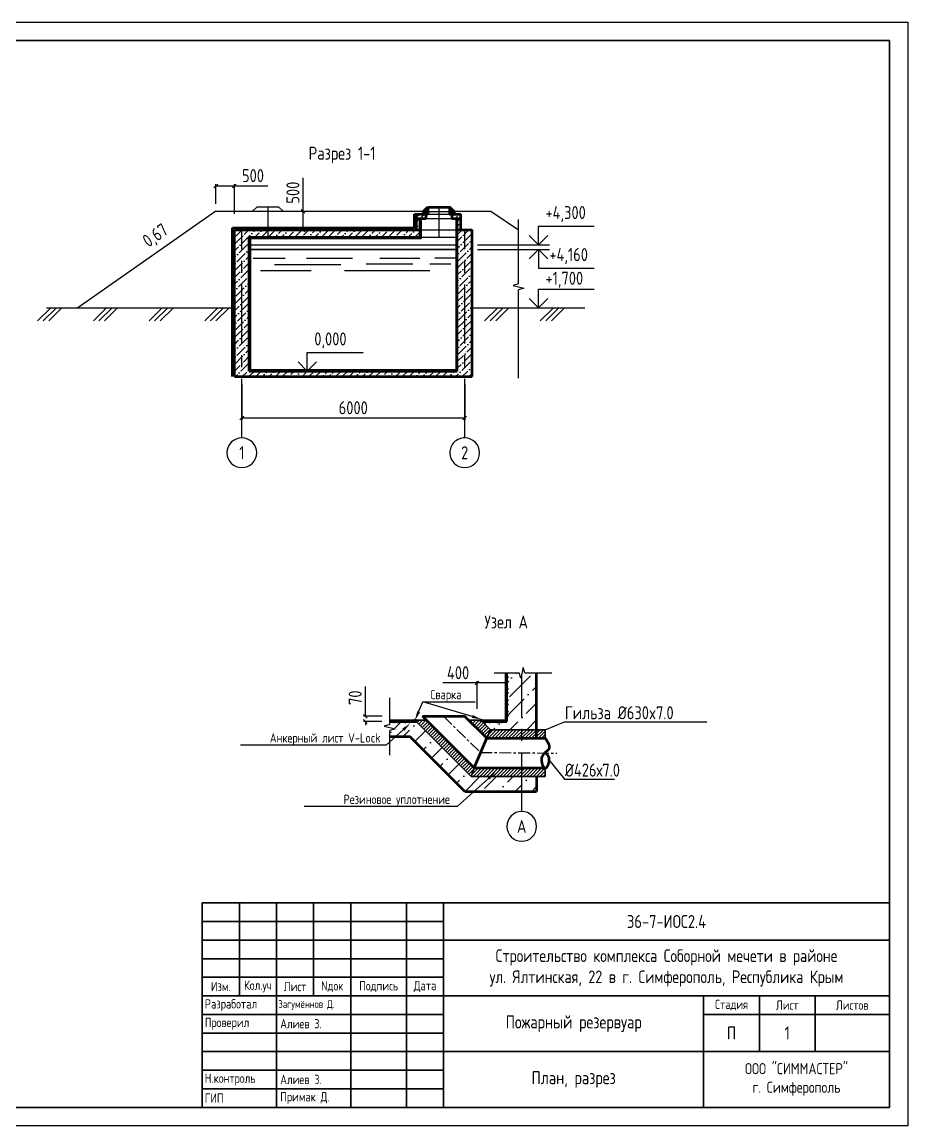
# Model space of a CAD drawing. Header units: millimetres. Extents: x -1415 to 107057, y -40926 to 0.
# Drawn here: x 16735 to 40585, y -40926 to -11226 of the extents above; entities that cross this region are included whole.
import ezdxf
from ezdxf import colors
from ezdxf.entities.mleader import LeaderData, LeaderLine
from ezdxf.enums import TextEntityAlignment as Align
from ezdxf.math import Vec2, Vec3

# ---------------------------------------------------------------- set-up
doc = ezdxf.new("R2010")
doc.units = ezdxf.units.MM
doc.linetypes.add('осевая', pattern=[50.800000000000004, 31.75, -6.35, 6.35, -6.35])
doc.layers.add('1_inter-wall_Ном._пера__1', color=7, linetype='Continuous', lineweight=25)
doc.layers.add('штамп', color=7, linetype='Continuous', lineweight=13)
doc.layers.add('Выноски', color=7, linetype='Continuous')
doc.styles.add('GOST 2.304', font='CS_Gost2304.shx')
doc.styles.get("Standard").update_dxf_attribs({"font": 'GOST_0.TTF', "height": 350})
doc.dimstyles.get("Standard").update_dxf_attribs({"dimscale": 100, "dimtxt": 350, "dimasz": 1, "dimexe": 0.5, "dimexo": 2, "dimgap": 1, "dimtad": 1, "dimdec": 0, "dimzin": 0, "dimdsep": 46, "dimtxsty": 'Standard', "dimblk": 'OBLIQUE', "dimcen": 0.09, "dimadec": 0, "dimazin": 0, "dimtfac": 1, "dimtdec": 0, "dimtofl": 0, "dimtmove": 0, "dimatfit": 3, "dimfxl": 1, "dimtolj": 1, "dimtzin": 0, "dimarcsym": 0})
pattern_1 = [(45, (0, -2662.111419885856), (168.3798022700467, 617.3926083235043), [793.75, -158.75, 0, -158.75])]

# ---------------------------------------------------------------- blocks, each defined once
blk = doc.blocks.new('_Oblique')
at = {"color": 0, "linetype": 'ByBlock', "lineweight": -2}
blk.add_line((-0.5, -0.5), (0.5, 0.5), dxfattribs=at)
blk = doc.blocks.new('*D4')
at = {"color": 0, "lineweight": -2, "transparency": 16777216}
for p, q in [((22651.4511422837, -20964.7269179517), (22651.4511422837, -21928.08714598758)), ((28651.45114228369, -20964.72691795171), (28651.45114228369, -21928.08714598758)), ((22651.4511422837, -21878.08714598758), (28651.45114228369, -21878.08714598758))]:
    blk.add_line(p, q, dxfattribs=at)
at = {"layer": 'Defpoints', "color": 0, "transparency": 16777216}
for p in [(22651.4511422837, -20764.7269179517), (28651.45114228369, -20764.72691795171), (28651.45114228369, -21878.08714598758)]:
    blk.add_point(p, dxfattribs=at)
at = {"color": 0, "lineweight": -2, "transparency": 16777216, "xscale": 100, "yscale": 100, "zscale": 100, "rotation": 180}
blk.add_blockref('_Oblique', (22651.4511422837, -21878.08714598758), dxfattribs=at)
at = {"color": 0, "lineweight": -2, "transparency": 16777216, "xscale": 100, "yscale": 100, "zscale": 100}
blk.add_blockref('_Oblique', (28651.45114228369, -21878.08714598758), dxfattribs=at)
at = {"color": 0, "transparency": 16777216, "insert": (25651.45114228369, -21603.08714598758), "char_height": 350, "attachment_point": 5}
blk.add_mtext('\\A1;6000', dxfattribs=at)
blk = doc.blocks.new('*D6')
at = {"color": 0, "lineweight": -2, "transparency": 16777216}
for p, q in [((25977.38774272612, -29904.51027826484), (25977.38774272612, -29104.26027826484)), ((26428.95592635169, -29904.51027826484), (25927.38774272612, -29904.51027826484)), ((26420.8296229554, -30044.51027826484), (25927.38774272612, -30044.51027826484)), ((25977.38774272612, -30044.51027826484), (25977.38774272612, -30144.51027826484))]:
    blk.add_line(p, q, dxfattribs=at)
at = {"layer": 'Defpoints', "color": 0, "transparency": 16777216}
for p in [(25977.38774272612, -29904.51027826484), (26628.95592635169, -29904.51027826484), (26620.8296229554, -30044.51027826484)]:
    blk.add_point(p, dxfattribs=at)
at = {"color": 0, "lineweight": -2, "transparency": 16777216, "xscale": 100, "yscale": 100, "zscale": 100}
for p, rotation in [((25977.38774272612, -29904.51027826484), 270), ((25977.38774272612, -30044.51027826484), 90)]:
    blk.add_blockref('_Oblique', p, dxfattribs=dict(at, rotation=rotation))
at = {"color": 0, "transparency": 16777216, "insert": (25702.38774272613, -29404.38527826484), "char_height": 350, "attachment_point": 5, "rotation": 90}
blk.add_mtext('\\A1;70', dxfattribs=at)
blk = doc.blocks.new('_None')
blk = doc.blocks.new('*D11')
at = {"color": 0, "lineweight": -2, "transparency": 16777216}
for p, q in [((24301.48579939187, -16314.7269179517), (24301.48579939187, -15414.4769179517)), ((24213.17719166164, -16314.7269179517), (24251.48579939187, -16314.7269179517)), ((24301.48579939187, -16814.7269179517), (24301.48579939187, -16314.7269179517)), ((24213.17719166164, -16814.7269179517), (24251.48579939187, -16814.7269179517))]:
    blk.add_line(p, q, dxfattribs=at)
at = {"layer": 'Defpoints', "color": 0, "transparency": 16777216}
for p in [(24301.48579939187, -16314.7269179517), (24413.17719166164, -16314.7269179517), (24413.17719166164, -16814.7269179517)]:
    blk.add_point(p, dxfattribs=at)
at = {"color": 0, "lineweight": -2, "transparency": 16777216, "xscale": 100, "yscale": 100, "zscale": 100}
for p, rotation in [((24301.48579939187, -16314.7269179517), 90), ((24301.48579939187, -16814.7269179517), 270)]:
    blk.add_blockref('_Oblique', p, dxfattribs=dict(at, rotation=rotation))
at = {"color": 0, "transparency": 16777216, "insert": (24026.48579939187, -15814.6019179517), "char_height": 350, "attachment_point": 5, "rotation": 90}
blk.add_mtext('\\A1;500', dxfattribs=at)
blk = doc.blocks.new('*D12')
at = {"color": 0, "lineweight": -2, "transparency": 16777216}
for p, q in [((21951.45114228369, -16114.7269179517), (21951.45114228369, -15582.34698587206)), ((21951.45114228369, -15632.34698587206), (22451.45114228369, -15632.34698587206)), ((22451.45114228369, -16383.39789728959), (22451.45114228369, -15582.34698587206)), ((22451.45114228369, -15632.34698587206), (23351.70114228369, -15632.34698587206))]:
    blk.add_line(p, q, dxfattribs=at)
at = {"layer": 'Defpoints', "color": 0, "transparency": 16777216}
for p in [(22451.45114228369, -15632.34698587206), (21951.45114228369, -16314.7269179517), (22451.45114228369, -16583.39789728959)]:
    blk.add_point(p, dxfattribs=at)
at = {"color": 0, "lineweight": -2, "transparency": 16777216, "xscale": 100, "yscale": 100, "zscale": 100, "rotation": 180}
blk.add_blockref('_Oblique', (21951.45114228369, -15632.34698587206), dxfattribs=at)
at = {"color": 0, "lineweight": -2, "transparency": 16777216, "xscale": 100, "yscale": 100, "zscale": 100}
blk.add_blockref('_Oblique', (22451.45114228369, -15632.34698587206), dxfattribs=at)
at = {"color": 0, "transparency": 16777216, "insert": (22951.57614228369, -15357.34698587206), "char_height": 350, "attachment_point": 5}
blk.add_mtext('\\A1;500', dxfattribs=at)
blk = doc.blocks.new('*T15')
at = {"layer": 'штамп', "color": 0, "lineweight": 30, "transparency": 16777216}
for p, q in [((0, 0), (18500, 0)), ((0, 0), (0, -5500)), ((1000, 0), (1000, -2500)), ((2000, 0), (2000, -5500)), ((3000, 0), (3000, -2500)), ((4000, 0), (4000, -5500)), ((5500, 0), (5500, -5500)), ((6500, 0), (6500, -5500)), ((18500, 0), (18500, -5500)), ((0, -500), (6500, -500)), ((0, -1000), (18500, -1000)), ((0, -1500), (6500, -1500)), ((0, -2000), (6500, -2000)), ((0, -2500), (18500, -2500)), ((13500, -2500), (13500, -5500)), ((15000, -2500), (15000, -4000)), ((16500, -2500), (16500, -4000)), ((0, -3000), (6500, -3000)), ((13500, -3000), (18500, -3000)), ((0, -3500), (6500, -3500)), ((0, -4000), (18500, -4000)), ((0, -4500), (6500, -4500)), ((0, -5000), (6500, -5000)), ((0, -5500), (18500, -5500))]:
    blk.add_line(p, q, dxfattribs=at)
at = {"layer": 'штамп', "transparency": 16777216}
for s, insert, char_height, width, attachment_point in [('36-7-ИОС2.4', (12500, -500), 350, 12000, 5), ('{\\C0;Строительство комплекса Соборной мечети в районе ул.\\~Ялтинская, 22 в г. Симферополь, Республика Крым}', (12500, -1750), 340, 11800, 5), ('Изм.', (500, -2250), 250, 1000, 5), ('Кол.уч', (1500, -2250), 250, 1000, 5), ('Лист', (2500, -2250), 250, 1000, 5), ('Nдок', (3500, -2250), 250, 1000, 5), ('Подпись', (4750, -2250), 250, 1500, 5), ('Дата', (6000, -2250), 250, 1000, 5), ('Разработал', (70, -2750), 250, 1860, 4), ('Загумённов Д.', (2050, -2750), 210, 1900, 4), ('Стадия', (14250, -2750), 250, 1500, 5), ('Лист', (15750, -2750), 250, 1500, 5), ('Листов', (17500, -2750), 250, 2000, 5), ('Проверил', (70, -3250), 250, 1860, 4), ('Алиев З.', (2100, -3250), 250, 1800, 4), ('Пожарный резервуар', (10000, -3250), 350, 7000, 5), ('П', (14250, -3500), 350, 1500, 5), ('1', (15750, -3500), 350, 1500, 5), ('ООО "СИММАСТЕР"\\Pг. Симферополь', (16000, -4750), 300, 5000, 5), ('Н.контроль', (70, -4750), 250, 1860, 4), ('Алиев З.', (2100, -4750), 250, 1800, 4), ('План, разрез', (10000, -4750), 350, 7000, 5), ('ГИП', (70, -5250), 250, 1860, 4), ('Примак Д.', (2100, -5250), 250, 1800, 4)]:
    blk.add_mtext(s, dxfattribs=dict(at, insert=insert, char_height=char_height, width=width, attachment_point=attachment_point))
blk = doc.blocks.new('*D16')
at = {"color": 0, "lineweight": -2, "transparency": 16777216}
for p, q in [((29786.56382172008, -28807.07931211713), (29786.56382172008, -28957.07931211713)), ((28986.56382172008, -29007.07931211713), (28061.31382172008, -29007.07931211713)), ((28986.56382172008, -29704.51027826484), (28986.56382172008, -28957.07931211713)), ((29786.56382172008, -29007.07931211713), (28986.56382172008, -29007.07931211713))]:
    blk.add_line(p, q, dxfattribs=at)
at = {"layer": 'Defpoints', "color": 0, "transparency": 16777216}
for p in [(29786.56382172008, -29007.07931211713), (29786.56382172008, -29007.07931211713), (28986.56382172008, -29904.51027826484)]:
    blk.add_point(p, dxfattribs=at)
at = {"color": 0, "lineweight": -2, "transparency": 16777216, "xscale": 100, "yscale": 100, "zscale": 100, "rotation": 180}
blk.add_blockref('_Oblique', (28986.56382172008, -29007.07931211713), dxfattribs=at)
at = {"color": 0, "lineweight": -2, "transparency": 16777216, "xscale": 100, "yscale": 100, "zscale": 100}
blk.add_blockref('_Oblique', (29786.56382172008, -29007.07931211713), dxfattribs=at)
at = {"color": 0, "transparency": 16777216, "insert": (28473.93882172008, -28732.07931211713), "char_height": 350, "attachment_point": 5}
blk.add_mtext('\\A1;400', dxfattribs=at)

msp = doc.modelspace()

# ---------------------------------------------------------------- hatches: boundary and pattern name
h = msp.add_hatch()
h.set_pattern_fill('ANSI36', color=256, scale=30)
h.set_pattern_definition([(45, (-3954.988524860935, -1581.034103092388), (50.51394068101401, 185.2177824970513), [238.125, -47.625, 0, -47.625])])
h.paths.add_polyline_path([(27351.4511422837, -16814.72691795171), (27451.4511422837, -16814.72691795171), (27451.4511422837, -16514.7269179517), (27351.4511422837, -16514.7269179517)])
h.paths.add_polyline_path([(27601.4511422837, -16514.7269179517), (27601.4511422837, -16394.7269179517), (27351.4511422837, -16394.7269179517), (27351.4511422837, -16514.7269179517)])
h.paths.add_polyline_path([(28551.4511422837, -16514.7269179517), (28551.4511422837, -16394.7269179517), (28301.4511422837, -16394.7269179517), (28301.4511422837, -16514.7269179517)])
h.paths.add_polyline_path([(28551.4511422837, -16514.7269179517), (28451.4511422837, -16514.7269179517), (28451.4511422837, -16814.7269179517), (28551.4511422837, -16814.7269179517)])
h = msp.add_hatch()
h.set_pattern_fill('ANSI36', color=256, scale=40)
h.set_pattern_definition([(45, (-3954.988524860935, -1581.034103092388), (67.35192090801868, 246.9570433294018), [317.5, -63.5, 0, -63.5])])
h.paths.add_polyline_path([(22651.4511422837, -16814.7269179517), (22451.45114228369, -16814.7269179517), (22451.45114228369, -17214.7269179517), (22651.4511422837, -17214.7269179517)])
h.paths.add_polyline_path([(23351.45114228369, -16814.7269179517), (22651.4511422837, -16814.7269179517), (22651.4511422837, -17214.7269179517), (22851.45114228369, -17214.7269179517), (22851.45114228369, -17014.7269179517), (23351.45114228369, -17014.7269179517)])
h.paths.add_polyline_path([(27451.4511422837, -16814.72691795171), (23351.45114228369, -16814.7269179517), (23351.45114228369, -17014.7269179517), (27451.4511422837, -17014.72691795171)])
h.paths.add_polyline_path([(28651.4511422837, -16814.7269179517), (28451.4511422837, -16814.7269179517), (28451.45114228369, -17214.7269179517), (28651.4511422837, -17214.7269179517)])
h.paths.add_polyline_path([(28851.4511422837, -16814.7269179517), (28651.4511422837, -16814.7269179517), (28651.4511422837, -17214.7269179517), (28851.4511422837, -17214.7269179517)])
h.paths.add_polyline_path([(28851.4511422837, -17214.7269179517), (28651.4511422837, -17214.7269179517), (28651.45114228369, -20764.72691795171), (28851.45114228369, -20764.72691795171)])
h.paths.add_polyline_path([(28651.4511422837, -17214.7269179517), (28451.4511422837, -17214.7269179517), (28451.4511422837, -20614.72691795171), (22851.4511422837, -20614.72691795171), (22851.45114228369, -17214.7269179517), (22651.4511422837, -17214.7269179517), (22651.45114228369, -20764.72691795171), (28651.45114228369, -20764.72691795171)])
h.paths.add_polyline_path([(22651.4511422837, -17214.7269179517), (22451.45114228369, -17214.7269179517), (22451.4511422837, -20764.72691795171), (22651.45114228369, -20764.72691795171)])
h = msp.add_hatch()
h.set_pattern_fill('ANSI36', color=8, scale=100)
h.set_pattern_definition(pattern_1)
h.paths.add_polyline_path([(29126.56382172007, -30044.51027826484), (29346.56382172008, -30264.51027826485), (30186.56382172008, -30264.51027826485), (30186.56382172008, -28767.87064612373), (30159.9515244137, -28881.69130810283), (30116.07256401618, -28736.13194802508), (29786.56382172008, -28736.13194802509), (29786.56382172008, -30044.51027826484)])
h.paths.add_polyline_path([(30586.56382172008, -28736.13194802509), (30272.99459157856, -28736.13194802509), (30227.69454189565, -28591.95476241913), (30186.56382172008, -28767.87064612373), (30186.56382172008, -30264.51027826485), (30586.56382172007, -30264.51027826485)])
h = msp.add_hatch(color=256)
h.dxf.hatch_style = 1
h.paths.add_polyline_path([(27280.65473312998, -30012.51027826484), (27312.65473312998, -30012.51027826484), (27344.65473312998, -30012.51027826484, 1)])
h.paths.add_polyline_path([(27312.65473312998, -30012.51027826484), (27280.65473312998, -30012.51027826484, 0.6681786379192972), (27335.28215012795, -30035.13769526281)])
h.paths.add_polyline_path([(27344.65473312998, -30012.51027826484), (27312.65473312998, -30012.51027826484), (27335.28215012795, -30035.13769526281, 0.198912367379658)])
h = msp.add_hatch(color=256)
h.dxf.hatch_style = 1
h.paths.add_polyline_path([(29062.56382172007, -30012.51027826484), (29094.56382172007, -30012.51027826484), (29126.56382172007, -30012.51027826484, 1)])
h.paths.add_polyline_path([(29094.56382172007, -30012.51027826484), (29062.56382172007, -30012.51027826484, 0.6681786379192972), (29117.19123871804, -30035.13769526281)])
h.paths.add_polyline_path([(29126.56382172007, -30012.51027826484), (29094.56382172007, -30012.51027826484), (29117.19123871804, -30035.13769526281, 0.198912367379658)])
h = msp.add_hatch()
h.set_pattern_fill('ANSI36', color=8, scale=100)
h.set_pattern_definition(pattern_1)
h.paths.add_polyline_path([(27344.65473312998, -30044.51027826484), (26631.84120419287, -30044.51027826484), (26631.84120419287, -30126.34469944463), (26487.66401858691, -30171.64474912755), (26777.40056427061, -30239.3877666095), (26631.84120419286, -30283.26672700702), (26631.84120419286, -30444.51027826485), (27178.96930818075, -30444.51027826485), (28658.96930818074, -31924.51027826485), (30186.56382172008, -31924.51027826485), (30186.56382172008, -31524.51027826485), (28824.65473312997, -31524.51027826485)])
h.paths.add_polyline_path([(30586.56382172007, -31524.51027826485), (30186.56382172008, -31524.51027826485), (30186.56382172008, -31924.51027826485), (30586.56382172007, -31924.51027826485)])
h = msp.add_hatch()
h.set_pattern_fill('ANSI31', color=256, scale=20)
h.set_pattern_definition([(45, (0, -2662.111419885856), (-44.90128060534576, 44.90128060534577), [])])
h.paths.add_polyline_path([(27623.18153400204, -30012.51027826484), (27312.65473312998, -30012.51027826484), (28824.65473312997, -31524.51027826485), (28905.1572528374, -31294.48599710019)])
h.paths.add_polyline_path([(29094.56382172007, -30012.51027826484), (28757.24458125684, -30012.51027826484), (29251.28464478655, -30494.5345594295), (29346.56382172008, -30264.51027826485)])
h.paths.add_polyline_path([(30186.56382172008, -30264.51027826485), (29346.56382172008, -30264.51027826485), (29251.28464478655, -30494.5345594295), (30186.56382172008, -30494.5345594295)])
h.paths.add_polyline_path([(30186.56382172007, -31294.48599710019), (28905.1572528374, -31294.48599710019), (28824.65473312997, -31524.51027826485), (30186.56382172007, -31524.51027826485)])
h.paths.add_polyline_path([(30821.30419339823, -31294.48599710019), (30186.56382172007, -31294.48599710019), (30186.56382172007, -31524.51027826485), (30820.97072796634, -31524.51027826485)])
h.paths.add_polyline_path([(30586.56382172007, -30264.51027826485), (30186.56382172008, -30264.51027826485), (30186.56382172008, -30494.5345594295), (30586.56382172007, -30494.5345594295)])
h.paths.add_polyline_path([(30820.97072796634, -30264.51027826485), (30586.56382172007, -30264.51027826485), (30586.56382172007, -30494.5345594295), (30820.97072796634, -30494.5345594295)])

# ---------------------------------------------------------------- linework, layer by layer
for p, q in [((-1414.799075050818, -11225.51792646556), (40585.20092494918, -11225.51792646556)), ((40585.20092494918, -11225.51792646556), (40585.20092494917, -40925.51792646556)), ((21951.45114228369, -16314.7269179517), (18238.26632475419, -18914.72691795171)), ((21951.45114228369, -16314.7269179517), (27541.4511422837, -16314.72691795171)), ((22941.45114228369, -16314.72691795171), (23051.45114228369, -16204.72691795171)), ((23651.45114228368, -16204.72691795171), (23051.45114228369, -16204.72691795171)), ((23761.45114228369, -16314.7269179517), (23651.45114228368, -16204.72691795171)), ((27661.45114228371, -16324.7269179517), (28241.4511422837, -16324.72691795171)), ((28361.4511422837, -16314.72691795171), (29351.45114228369, -16314.7269179517)), ((29351.45114228369, -16314.7269179517), (30101.45114228369, -16814.7269179517)), ((27601.4511422837, -16514.7269179517), (28301.4511422837, -16514.7269179517)), ((27661.45114228371, -16394.7269179517), (28241.4511422837, -16394.7269179517)), ((30101.45114228369, -18269.90698829413), (30101.45114228369, -16535.70462559219)), ((27451.4511422837, -16814.72691795171), (28451.4511422837, -16814.7269179517)), ((30639.35520937458, -17214.7269179517), (30639.35520937458, -16714.7269179517)), ((30639.35520937458, -16714.7269179517), (32139.35520937458, -16714.7269179517)), ((22851.45114228369, -17214.7269179517), (28451.4511422837, -17214.7269179517)), ((27451.4511422837, -17014.72691795171), (28451.4511422837, -17014.72691795171)), ((29000.75694595349, -17214.7269179517), (30939.35520937458, -17214.7269179517)), ((30639.35520937458, -17214.7269179517), (30391.86783595929, -16967.23954453641)), ((30639.35520937458, -17214.7269179517), (30886.84258278988, -16967.23954453641)), ((29000.75694595347, -17344.7269179517), (30939.35520937457, -17344.7269179517)), ((30639.35520937457, -17344.7269179517), (30391.86783595927, -17592.214291367)), ((30639.35520937457, -17344.7269179517), (30639.35520937457, -17844.7269179517)), ((30639.35520937457, -17344.7269179517), (30886.84258278986, -17592.214291367)), ((22953.52466629319, -17576.2576107688), (23817.23887533792, -17576.2576107688)), ((23530.94201435977, -17745.26058572388), (25312.46998441388, -17745.26058572388)), ((24395.65376913614, -17576.2576107688), (25626.73957936042, -17576.2576107688)), ((26000.07724941724, -17732.76821323771), (27256.52317836406, -17732.76821323771)), ((26366.62177755835, -17576.2576107688), (27441.37918414493, -17576.2576107688)), ((27712.84435035582, -17726.5220481228), (28281.68310937606, -17726.5220481228)), ((27843.92473081213, -17572.50342957526), (28425.34585778691, -17572.50342957526)), ((23155.88354939283, -17913.90759315901), (24518.59614641347, -17913.90759315901)), ((25412.48554337946, -17913.90759315901), (27712.84435035582, -17913.90759315901)), ((30639.35520937457, -17844.7269179517), (32139.35520937457, -17844.7269179517)), ((30101.45114228369, -18269.90698829413), (29957.27395667774, -18315.20703797704)), ((29957.27395667774, -18315.20703797704), (30247.01050236144, -18382.95005545899)), ((30247.01050236144, -18382.95005545899), (30101.45114228369, -18426.82901585651)), ((30101.45114228369, -20806.17771234014), (30101.45114228369, -18426.82901585651)), ((30639.35520937457, -18914.72691795171), (30391.86783595927, -18667.23954453642)), ((30639.35520937457, -18914.72691795171), (30639.35520937457, -18414.72691795171)), ((30639.35520937457, -18414.72691795171), (32139.35520937457, -18414.72691795171)), ((30639.35520937457, -18914.72691795171), (30886.84258278986, -18667.23954453642)), ((17508.11920000857, -18914.72691795171), (17154.56580941529, -19268.28030854498)), ((17658.11920000857, -18914.72691795171), (17304.56580941529, -19268.28030854498)), ((17392.82435345955, -18914.72691795171), (22451.4511422837, -18914.72691795171)), ((17808.11920000857, -18914.72691795171), (17454.56580941529, -19268.28030854498)), ((19008.11920000857, -18914.72691795171), (18654.56580941529, -19268.28030854498)), ((19158.11920000857, -18914.72691795171), (18804.56580941529, -19268.28030854498)), ((19308.11920000857, -18914.72691795171), (18954.56580941529, -19268.28030854498)), ((20508.11920000857, -18914.72691795171), (20154.56580941529, -19268.28030854498)), ((20658.11920000857, -18914.72691795171), (20304.56580941529, -19268.28030854498)), ((20808.11920000857, -18914.72691795171), (20454.56580941529, -19268.28030854498)), ((22008.11920000857, -18914.72691795171), (21654.56580941529, -19268.28030854498)), ((22158.11920000857, -18914.72691795171), (21804.56580941529, -19268.28030854498)), ((22308.11920000857, -18914.72691795171), (21954.56580941529, -19268.28030854498)), ((28851.45114228369, -18914.72691795173), (31885.16573816488, -18914.72691795173)), ((29539.42565838488, -18914.72691795173), (29185.87226779159, -19268.280308545)), ((29689.42565838488, -18914.72691795173), (29335.87226779159, -19268.280308545)), ((29839.42565838488, -18914.72691795173), (29485.87226779159, -19268.280308545)), ((31039.42565838488, -18914.72691795173), (30685.87226779159, -19268.280308545)), ((31189.42565838488, -18914.72691795173), (30835.87226779159, -19268.280308545)), ((31339.42565838488, -18914.72691795173), (30985.87226779159, -19268.280308545)), ((24414.02065853201, -20614.72691795171), (24414.02065853201, -20114.72691795171)), ((24414.02065853201, -20114.72691795171), (25914.02065853201, -20114.72691795171)), ((24414.02065853201, -20614.72691795171), (24166.53328511672, -20367.23954453642)), ((24414.02065853201, -20614.72691795171), (24661.50803194731, -20367.23954453642)), ((40585.20092494917, -40925.51792646556), (-1414.799075050824, -40925.51792646555))]:
    msp.add_line(p, q)
at = {"linetype": 'осевая', "ltscale": 50}
for p, q in [((23351.45114228369, -16204.72691795171), (23351.45114228369, -17014.7269179517)), ((27951.4511422837, -16204.72691795171), (27951.4511422837, -17014.72691795171)), ((22651.45114228369, -22413.09954845725), (22651.4511422837, -16814.7269179517)), ((28651.45114228369, -22413.09954845725), (28651.4511422837, -16814.7269179517)), ((30186.56382172007, -32465.50088227558), (30186.56382172008, -28767.8706461237))]:
    msp.add_line(p, q, dxfattribs=at)
at = {"lineweight": 50}
for p, q in [((27531.4511422837, -16324.72691795171), (27651.45114228371, -16204.72691795171)), ((27531.4511422837, -16324.72691795171), (27661.45114228371, -16324.7269179517)), ((27531.45114228371, -16324.72691795171), (27531.45114228371, -16394.72691795171)), ((27651.45114228371, -16204.72691795171), (28251.4511422837, -16204.72691795171)), ((27661.4511422837, -16204.72691795171), (27661.45114228371, -16394.72691795171)), ((28241.4511422837, -16204.72691795171), (28241.4511422837, -16394.72691795171)), ((28241.4511422837, -16324.72691795171), (28371.4511422837, -16324.72691795171)), ((28371.4511422837, -16324.72691795171), (28251.4511422837, -16204.72691795171)), ((28371.4511422837, -16324.72691795171), (28371.4511422837, -16394.72691795171)), ((27301.4511422837, -16764.72691795171), (27301.4511422837, -16394.7269179517)), ((27301.4511422837, -16394.7269179517), (27351.4511422837, -16394.7269179517)), ((27351.4511422837, -16814.7269179517), (27351.4511422837, -16394.7269179517)), ((27351.4511422837, -16394.7269179517), (27661.45114228371, -16394.7269179517)), ((27351.4511422837, -16514.7269179517), (27601.4511422837, -16514.7269179517)), ((27451.4511422837, -17014.7269179517), (27451.4511422837, -16514.7269179517)), ((27601.4511422837, -16394.7269179517), (27601.4511422837, -16514.7269179517)), ((28241.4511422837, -16394.7269179517), (28551.4511422837, -16394.7269179517)), ((28301.4511422837, -16394.7269179517), (28301.4511422837, -16514.7269179517)), ((28301.4511422837, -16514.7269179517), (28551.4511422837, -16514.7269179517)), ((28451.4511422837, -16814.7269179517), (28451.4511422837, -16514.7269179517)), ((28551.4511422837, -16814.7269179517), (28551.4511422837, -16394.7269179517)), ((22401.45114228369, -16764.7269179517), (27301.4511422837, -16764.72691795171)), ((22401.4511422837, -20764.72691795171), (22401.45114228369, -16764.7269179517)), ((22451.4511422837, -20764.72691795171), (22451.45114228369, -16814.7269179517)), ((22451.45114228369, -16814.7269179517), (27451.4511422837, -16814.72691795171)), ((28451.4511422837, -20614.72691795171), (28451.4511422837, -16814.72691795171)), ((28451.4511422837, -16814.7269179517), (28851.45114228369, -16814.7269179517)), ((28851.45114228369, -20764.72691795171), (28851.4511422837, -16814.7269179517)), ((22851.4511422837, -20614.72691795171), (22851.45114228369, -17014.7269179517)), ((22851.45114228369, -17014.7269179517), (27451.4511422837, -17014.72691795171)), ((22451.4511422837, -20764.72691795171), (28851.45114228369, -20764.72691795171)), ((22851.4511422837, -20614.72691795171), (28451.4511422837, -20614.72691795171)), ((28905.1572528374, -31294.48599710019), (27515.18153400204, -29904.51027826484)), ((27515.18153400204, -29904.51027826484), (28646.55238390053, -29904.51027826484)), ((29251.28464478655, -30494.5345594295), (28646.55238390053, -29904.51027826484)), ((28905.1572528374, -31294.48599710019), (29251.28464478655, -30494.5345594295)), ((29251.28464478655, -30494.5345594295), (30820.97072796634, -30494.5345594295)), ((28905.1572528374, -31294.48599710019), (30824.27587268305, -31294.48599710019))]:
    msp.add_line(p, q, dxfattribs=at)
at = {"color": 30, "lineweight": 30, "true_color": 0xf26722}
for p, q in [((27483.4511422837, -17046.72691795171), (27483.4511422837, -16514.7269179517)), ((28419.4511422837, -20582.72691795171), (28419.4511422837, -16514.7269179517)), ((22883.4511422837, -20582.72691795171), (22883.45114228369, -17046.7269179517)), ((22883.45114228369, -17046.7269179517), (27483.4511422837, -17046.72691795171)), ((22883.4511422837, -20582.72691795171), (28419.4511422837, -20582.72691795171))]:
    msp.add_line(p, q, dxfattribs=at)
at = {"lineweight": 30}
for p, q in [((22851.45114228369, -17344.7269179517), (28451.4511422837, -17344.7269179517)), ((29754.56382172008, -30012.51027826484), (29754.56382172006, -28736.13194802509)), ((29754.56382172006, -28905.96153290276), (29829.51669991554, -28842.08247335462)), ((29754.56382172006, -28911.28459611218), (29829.51669991554, -28975.16365566032)), ((29754.56382172006, -29216.60765932161), (29829.51669991554, -29152.72859977347)), ((29754.56382172006, -29221.93072253103), (29829.51669991554, -29285.80978207917)), ((29754.56382172007, -29527.25378574045), (29829.51669991554, -29463.37472619231)), ((29754.56382172007, -29532.57684894987), (29829.51669991554, -29596.45590849801)), ((29754.56382172007, -29832.57684894988), (29829.51669991554, -29768.69778940174)), ((29754.56382172007, -29837.8999121593), (29829.51669991554, -29901.77897170744)), ((27312.65473312998, -30012.51027826484), (26631.84120419287, -30012.51027826484)), ((26802.50894440041, -30012.51027826484), (26738.62988485227, -30087.46315646032)), ((26807.83200760983, -30012.51027826484), (26871.71106715797, -30087.46315646032)), ((27106.58471166849, -30012.51027826484), (27042.70565212035, -30087.46315646032)), ((27111.90777487791, -30012.51027826484), (27175.78683442605, -30087.46315646032)), ((29754.56382172008, -30012.51027826484), (29094.56382172007, -30012.51027826484)), ((29265.23156192761, -30012.51027826484), (29201.35250237947, -30087.46315646032)), ((29270.55462513703, -30012.51027826484), (29334.43368468517, -30087.46315646032)), ((29569.30732919569, -30012.51027826484), (29505.42826964755, -30087.46315646032)), ((29574.63039240511, -30012.51027826484), (29638.50945195325, -30087.46315646032))]:
    msp.add_line(p, q, dxfattribs=at)
at = {"color": 8}
for p, q in [((29445.54297741712, -28736.13194802509), (30116.07256401618, -28736.13194802508)), ((30159.9515244137, -28881.69130810283), (30116.07256401618, -28736.13194802509)), ((30227.69454189565, -28591.95476241913), (30159.9515244137, -28881.69130810283)), ((30272.99459157856, -28736.13194802509), (30227.69454189565, -28591.95476241913)), ((30272.99459157856, -28736.13194802509), (30993.91352505061, -28736.13194802509)), ((26631.84120419287, -30126.34469944464), (26631.84120419287, -29405.4257659726)), ((26631.84120419287, -30126.34469944463), (26487.66401858691, -30171.64474912755)), ((26487.66401858691, -30171.64474912755), (26777.40056427061, -30239.3877666095)), ((26777.40056427061, -30239.3877666095), (26631.84120419287, -30283.26672700702)), ((26631.84120419287, -30953.79631360609), (26631.84120419286, -30283.26672700702))]:
    msp.add_line(p, q, dxfattribs=at)
at = {"color": 8, "lineweight": 50}
for p, q in [((29786.56382172008, -30044.51027826484), (29786.56382172008, -28736.13194802509)), ((30586.56382172007, -30494.5345594295), (30586.56382172008, -28736.13194802509)), ((26631.84120419287, -30044.51027826484), (27344.65473312998, -30044.51027826484)), ((29126.56382172007, -30044.51027826484), (29786.56382172008, -30044.51027826484)), ((26631.84120419286, -30444.51027826485), (27178.96930818075, -30444.51027826485)), ((28658.96930818074, -31924.51027826485), (27178.96930818075, -30444.51027826485)), ((30586.56382172007, -31524.51027826485), (30586.56382172007, -31924.51027826485)), ((28658.96930818074, -31924.51027826485), (30586.56382172007, -31924.51027826485))]:
    msp.add_line(p, q, dxfattribs=at)
at = {"linetype": 'осевая', "ltscale": 10}
for p, q in [((28080.86695895129, -29904.51027826484), (29076.66929711037, -30878.43050028821)), ((29076.66929711037, -30878.43050028821), (31131.74532111239, -30894.51027826485))]:
    msp.add_line(p, q, dxfattribs=at)
at = {"color": 6, "lineweight": 30}
for p, q in [((28824.65473312997, -31524.51027826485), (27312.65473312998, -30012.51027826484)), ((27623.18153400205, -30012.51027826484), (27312.65473312998, -30012.51027826484)), ((29094.56382172007, -30012.51027826484), (28757.24458125684, -30012.51027826484)), ((29346.56382172008, -30264.51027826485), (29094.56382172007, -30012.51027826484)), ((29251.28464478655, -30494.5345594295), (29346.56382172008, -30264.51027826485)), ((29346.56382172008, -30264.51027826485), (30820.97072796634, -30264.51027826485)), ((30820.97072796634, -30264.51027826485), (30820.97072796634, -30494.5345594295)), ((28824.65473312997, -31524.51027826485), (28905.1572528374, -31294.48599710019)), ((30821.30419339823, -31294.48599710019), (30820.97072796634, -31524.51027826485)), ((28824.65473312997, -31524.51027826485), (30820.97072796634, -31524.51027826485))]:
    msp.add_line(p, q, dxfattribs=at)
for centre in [(27312.65473312998, -30012.51027826484), (29094.56382172007, -30012.51027826484)]:
    msp.add_circle(centre, 32)
at = {"lineweight": 50}
msp.add_spline([(30820.97072796634, -30494.5345594295), (30922.62330032469, -30769.51027826485), (30722.62330032469, -31019.51027826485), (30822.6233003247, -31294.48599710019), (30922.62330032469, -31019.51027826485), (30822.62330032469, -30881.352383528)], degree=3, dxfattribs=at)
at = {"layer": '1_inter-wall_Ном._пера__1', "linetype": 'Continuous', "flags": 128}
for points in [[(23051.45175339482, -22813.10015956836, 0.414213562373095), (22651.45114228369, -22413.09954845725, 0.414213562373095), (22251.4505311726, -22813.10015956836, 0.414213562373095), (22651.45114228369, -23213.10077067948, 0.414213562373095)], [(29051.45175339481, -22813.10015956837, 0.414213562373095), (28651.45114228369, -22413.09954845725, 0.414213562373095), (28251.45053117259, -22813.10015956837, 0.414213562373095), (28651.45114228369, -23213.10077067948, 0.414213562373095)], [(30586.56443283119, -32865.50149338669, 0.414213562373095), (30186.56382172006, -32465.50088227558, 0.414213562373095), (29786.56321060896, -32865.50149338669, 0.414213562373095), (30186.56382172006, -33265.50210449781, 0.414213562373095)]]:
    msp.add_lwpolyline(points, format="xyb", close=True, dxfattribs=at)
at = {"layer": 'штамп', "lineweight": 30}
for p, q in [((585.2009249491748, -11725.51792646556), (40085.20092494917, -11725.51792646556)), ((40085.20092494917, -11725.51792646556), (40085.20092494917, -40425.51792646556)), ((585.2009249491748, -40425.51792646556), (40085.20092494917, -40425.51792646556))]:
    msp.add_line(p, q, dxfattribs=at)

# ---------------------------------------------------------------- block references
msp.add_blockref('*T15', (21585.20092494917, -34925.51792646556))

# ---------------------------------------------------------------- texts
for s, p in [('Разрез 1-1', (24449.81026815937, -14928.75770238175)), ('+4,300', (30827.66574378045, -16525.93686381455)), ('+4,160', (30931.16926449622, -17655.93686381455)), ('+1,700', (30827.66574378044, -18292.70915368735)), ('0,000', (24602.33119293788, -19925.93686381456)), ('Узел А', (29183.17064807221, -27541.40518506704))]:
    msp.add_text(s, height=350).set_placement(p)
at = {"layer": '1_inter-wall_Ном._пера__1'}
msp.add_text('0,67', height=349.9999999999999, rotation=35.00000000007954, dxfattribs=at).set_placement((20317.82486958479, -16959.21505919247), align=Align.MIDDLE_CENTER)
for s, p in [('1', (22651.45114228369, -22813.10015956836)), ('2', (28651.45114228369, -22813.10015956836)), ('А', (30186.56382172008, -32865.50149338669))]:
    msp.add_text(s, height=350, dxfattribs=at).set_placement(p, align=Align.MIDDLE_CENTER)

# ---------------------------------------------------------------- dimensions: what is measured, and where the dimension line sits
for base, p1, p2, picture, middle in [((22451.45114228369, -15632.34698587206), (21951.45114228369, -16314.7269179517), (22451.45114228369, -16583.39789728959), '*D12', (22951.57614228369, -15357.34698587206)), ((28651.45114228369, -21878.08714598758), (22651.4511422837, -20764.7269179517), (28651.45114228369, -20764.72691795171), '*D4', (25651.45114228369, -21603.08714598758))]:
    dim = msp.add_linear_dim(base=base, p1=p1, p2=p2, dimstyle='Standard')
    dim.commit()
    dim.dimension.update_dxf_attribs({"geometry": picture, "text_midpoint": middle})
dim = msp.add_linear_dim(base=(24301.48579939187, -16314.7269179517), p1=(24413.17719166164, -16814.7269179517), p2=(24413.17719166164, -16314.7269179517), angle=90, dimstyle='Standard')
dim.commit()
dim.dimension.update_dxf_attribs({"geometry": '*D11', "text_midpoint": (24026.48579939187, -15814.6019179517)})
dim = msp.add_linear_dim(base=(29786.56382172008, -29007.07931211713), p1=(28986.56382172008, -29904.51027826484), p2=(29786.56382172008, -29007.07931211713), dimstyle='Standard', override={"dimlfac": 0.5})
dim.commit()
dim.dimension.update_dxf_attribs({"geometry": '*D16', "text_midpoint": (28473.93882172008, -29007.07931211713), "dimtype": 160})
dim = msp.add_linear_dim(base=(25977.38774272612, -29904.51027826484), p1=(26620.8296229554, -30044.51027826484), p2=(26628.95592635169, -29904.51027826484), angle=90, dimstyle='Standard', override={"dimlfac": 0.5})
dim.commit()
dim.dimension.update_dxf_attribs({"geometry": '*D6', "text_midpoint": (25977.38774272613, -29404.38527826484), "dimtype": 160})

# ---------------------------------------------------------------- leaders
ml = msp.add_multileader_mtext('Standard')
ml.set_content('Гильза %%C630x7.0', color=256)
ml.set_leader_properties()
ml.set_arrow_properties(name='NONE')
ml.build(insert=Vec2(0, 0))
ml.multileader.update_dxf_attribs({"text_left_attachment_type": 6, "text_right_attachment_type": 6})
ctx = ml.context
ctx.base_point, ctx.char_height, ctx.plane_origin = Vec3(31346.52003723327, -30053.7882625972), 350, Vec3(30948.49150953607, -29380.6645004286)
ctx.left_attachment, ctx.right_attachment = 6, 6
notes = []
notes.append((ctx, [(0, (1, 1, 0), (31338.52003723327, -30053.7882625972), (1, 0), 8, [(0, [(30820.97072796634, -30264.51027826485)], 0, [])])]))
ctx.mtext.insert, ctx.mtext.flow_direction = Vec3(31348.52003723327, -29633.7882625972), 5
ml = msp.add_multileader_mtext('Standard')
ml.set_content('%%C426х7.0', color=256)
ml.set_leader_properties()
ml.set_arrow_properties(name='NONE')
ml.build(insert=Vec2(0, 0))
ml.multileader.update_dxf_attribs({"text_left_attachment_type": 6, "text_right_attachment_type": 6})
ctx = ml.context
ctx.base_point, ctx.char_height, ctx.plane_origin = Vec3(31346.52003723327, -31597.94661145908), 350, Vec3(30948.49150953607, -30924.82284929047)
ctx.left_attachment, ctx.right_attachment = 6, 6
notes.append((ctx, [(0, (1, 1, 0), (31338.52003723327, -31597.94661145908), (1, 0), 8, [(0, [(30920.90067819694, -31074.79856812582)], 0, [])])]))
ctx.mtext.insert, ctx.mtext.width, ctx.mtext.flow_direction = Vec3(31348.52003723327, -31177.94661145908), 1325.5, 5
at = {"layer": 'Выноски', "color": 0, "lineweight": -2}
ml = msp.add_multileader_mtext('Standard', dxfattribs=at)
ml.set_content('{\\fGOST type A|b0|i0|c204|p34;\\C256;Сварка}', color=5, style='GOST 2.304')
ml.set_leader_properties(lineweight=-3)
ml.build(insert=Vec2(0, 0))
ml.multileader.update_dxf_attribs({"text_left_attachment_type": 6, "text_right_attachment_type": 6, "dogleg_length": 1, "arrow_head_size": 250, "scale": 100})
ctx = ml.context
ctx.base_point, ctx.scale, ctx.char_height, ctx.arrow_head_size, ctx.landing_gap_size, ctx.plane_origin = Vec3(27545.54847259843, -29515.37530273056), 100, 250, 250, 180, Vec3(-13123.17089698276, -47266.34353189883)
ctx.left_attachment, ctx.right_attachment, ctx.text_align_type = 6, 6, 1
notes.append((ctx, [(0, (1, 1, 0), (27525.57891946458, -29515.37530273056), (1, 0), 19.96955313384533, [(0, [(29094.56382172007, -29980.51027826484)], 0, []), (1, [(27312.65473312998, -30012.51027826484)], 0, [])])]))
ctx.mtext.insert, ctx.mtext.alignment, ctx.mtext.flow_direction = Vec3(28145.54847259843, -29194.12530273056), 2, 5
ml = msp.add_multileader_mtext('Standard', dxfattribs=at)
ml.set_content('{\\fGOST type A|b0|i0|c204|p34;\\C256;Анкерный лист\\fGOST type A|b0|i0|c0|p34; V-Lock}', color=5, style='GOST 2.304')
ml.set_leader_properties(lineweight=-3)
ml.build(insert=Vec2(0, 0))
ml.multileader.update_dxf_attribs({"text_left_attachment_type": 6, "text_right_attachment_type": 6, "dogleg_length": 1, "arrow_head_size": 250, "scale": 100})
ctx = ml.context
ctx.base_point, ctx.scale, ctx.char_height, ctx.arrow_head_size, ctx.landing_gap_size, ctx.plane_origin = Vec3(23278.94972495093, -30681.41368864528), 100, 250, 250, 180, Vec3(-13990.92356880221, -49179.26789846802)
ctx.left_attachment, ctx.right_attachment, ctx.text_align_type = 6, 6, 1
notes.append((ctx, [(1, (1, 1, 0), (26534.81213522763, -30681.41368864528), (-1, 0), 19.96955313384533, [(1, [(27182.25619705406, -30099.74424418015)], 0, [])])]))
ctx.mtext.insert, ctx.mtext.alignment, ctx.mtext.flow_direction = Vec3(24896.89615352235, -30360.16368864528), 2, 5
ml = msp.add_multileader_mtext('Standard', dxfattribs=at)
ml.set_content('{\\fGOST type A|b0|i0|c204|p34;\\C256;Резиновое уплотнение}', color=5, style='GOST 2.304')
ml.set_leader_properties(lineweight=-3)
ml.build(insert=Vec2(0, 0))
ml.multileader.update_dxf_attribs({"text_left_attachment_type": 6, "text_right_attachment_type": 6, "dogleg_length": 1, "arrow_head_size": 250, "scale": 100})
ctx = ml.context
ctx.base_point, ctx.scale, ctx.char_height, ctx.arrow_head_size, ctx.landing_gap_size, ctx.plane_origin = Vec3(25217.68755101531, -32334.17057892305), 100, 250, 250, 180, Vec3(-11692.17521260315, -50490.4593970533)
ctx.left_attachment, ctx.right_attachment, ctx.text_align_type = 6, 6, 1
notes.append((ctx, [(1, (1, 1, 0), (28445.87138986344, -32334.17057892305), (-1, 0), 19.96955313384533, [(1, [(29481.00455325312, -31410.93574276543)], 0, [])])]))
ctx.mtext.insert, ctx.mtext.alignment, ctx.mtext.flow_direction = Vec3(26821.79469387245, -32012.92057892305), 2, 5
for ctx, leaders in notes:
    for number, flags, end, landing, length, lines in leaders:
        leader = LeaderData()
        leader.index, (leader.has_last_leader_line, leader.has_dogleg_vector, leader.attachment_direction) = number, flags
        leader.last_leader_point, leader.dogleg_vector, leader.dogleg_length = Vec3(end), Vec3(landing), length
        for number, points, colour, breaks in lines:
            line = LeaderLine()
            line.index, line.vertices, line.color, line.breaks = number, Vec3.list(points), colors.encode_raw_color(colour), breaks
            leader.lines.append(line)
        ctx.leaders.append(leader)

doc.saveas('drawing.dxf')
